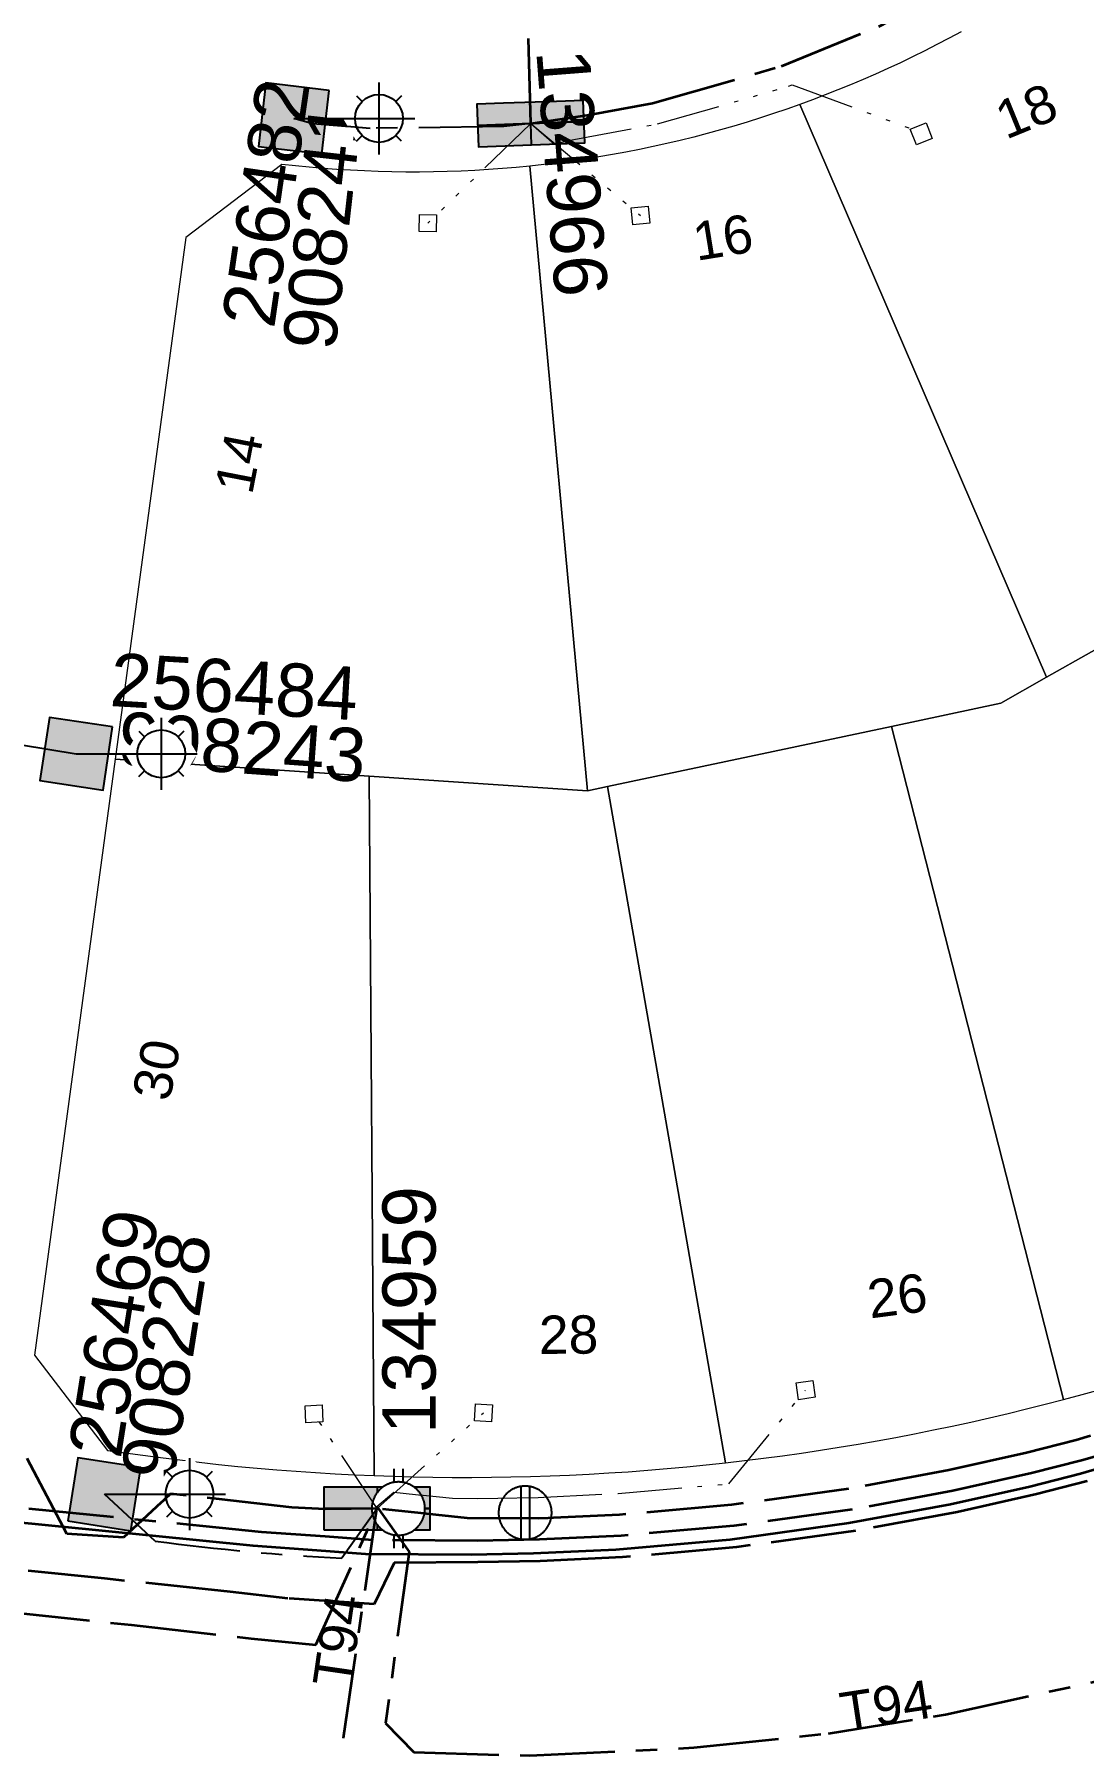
# Model space of a CAD drawing. Header units: metres. Extents: x 264899 to 270320, y 6185871 to 6191197.
# Drawn here: x 268396.5 to 268445.9, y 6186439 to 6186519.9 of the extents above; entities that cross this region are included whole.
import ezdxf
from ezdxf.enums import TextEntityAlignment as Align

# ---------------------------------------------------------------- set-up
doc = ezdxf.new("R2010")
doc.units = ezdxf.units.M
doc.linetypes.add('Cable Exist UG', pattern=[7, 4, -1, 1, -1])
doc.linetypes.add('PHANTOMX2', pattern=[6.6, 3, -0.75, 0.2, -0.75, 0.2, -0.75, 0.2, -0.75])
doc.layers.get('0').update_dxf_attribs({"color": 6})
for name, color, linetype, lineweight in [('_User_HV_Exist', 1, 'Continuous', 35), ('_User_LV_Exist', 5, 'Continuous', 35), ('Cadastre Land Parcels_SP_EXT', 118, 'Continuous', 15), ('Mains_HV_EXT', 13, 'Continuous', 25), ('Mains_LV_EXT', 163, 'Continuous', 25), ('Mains_LV_SL_EXT', 135, 'Continuous', 25), ('Services_SP_EXT', 42, 'PHANTOMX2', 20)]:
    doc.layers.add(name, color=color, linetype=linetype, lineweight=lineweight)
for name, color, linetype in [('Equip_LV_EXT', 7, 'Continuous'), ('Equip_SP_SL_EXT', 7, 'Continuous'), ('SupportsUG_SP_LV_EXT', 7, 'Continuous'), ('SupportsUG_SP_LV_SL_EXT', 7, 'Continuous')]:
    doc.layers.add(name, color=color, linetype=linetype)
doc.layers.get('0').freeze()
doc.styles.add('COLUMN_LABEL', font='arial.ttf', dxfattribs={"height": 2})
doc.styles.add('iecARIAL', font='arial.ttf', dxfattribs={"height": 2})
doc.styles.add('POLE_LABEL', font='arial.ttf', dxfattribs={"height": 2})
doc.styles.add('SL_LABEL', font='arial.ttf', dxfattribs={"height": 2})
doc.styles.get("Standard").update_dxf_attribs({"font": 'arial.ttf'})
doc.linetypes.add('Cable E UG', pattern='A,5,-0.1,["E",Standard,S=1.5,R=0,X=0,Y=-0.75],-1.45', length=6.55)

# ---------------------------------------------------------------- blocks, each defined once
blk = doc.blocks.new('COLUMN_EXT')
blk.add_hatch(color=256).paths.add_polyline_path([(1.5, -1.5), (1.5, 1.5), (-1.5, 1.5), (-1.5, -1.5)])
blk.add_lwpolyline([(1.5, 1.5), (-1.5, 1.5), (-1.5, -1.5), (1.5, -1.5)], close=True)
at = {"flags": 9}
for tag, p in [('STREETNAME', (-1.813, 1.6)), ('SUBURB', (-1.813, 1.8)), ('NOTES', (-1.813, 2)), ('LOCATION', (-1.813, 1.4)), ('LEGEND', (-1.813, 1.2)), ('USAGE', (-1.813, 1)), ('STATE', (-1.813, 0.8)), ('COLUMN_TYPE', (-1.813, 0.4)), ('OWNED_BY', (-1.813, 0.6))]:
    blk.add_attdef(tag, text='', height=0.2, rotation=180, dxfattribs=at).set_placement(p, align=Align.MIDDLE_LEFT)
at = {"flags": 1}
blk.add_attdef('Z', (-1.813, 2.351), '', height=0.2, rotation=180, dxfattribs=at)
at = {"flags": 9}
for tag, style, p in [('STRUCTURE_PLANT_NUMBER', 'POLE_LABEL', (-1.813, -0.031)), ('STREET_CODE', 'COLUMN_LABEL', (-1.813, 0.2))]:
    blk.add_attdef(tag, text='', height=0.2, rotation=180, dxfattribs=dict(at, style=style)).set_placement(p, align=Align.MIDDLE_LEFT)
at = {"style": 'COLUMN_LABEL', "width": 0.9, "flags": 8}
blk.add_attdef('ASSET_NUM', text='', height=2, rotation=270, dxfattribs=at).set_placement((2, -4), align=Align.MIDDLE_LEFT)
blk = doc.blocks.new('PILLAR_EXT')
blk.add_hatch(color=256).paths.add_polyline_path([(-2.5, 1), (-2.5, -1), (2.5, -1), (2.5, 1)])
for p, q in [((0, 1), (0, -1)), ((-2.5, 0), (2.5, 0))]:
    blk.add_line(p, q)
at = {"ltscale": 10}
blk.add_line((2.5, 0), (-2.5, 0), dxfattribs=at)
blk.add_lwpolyline([(-2.5, -1), (-1.25, -1), (1.25, -1), (2.5, -1), (2.5, 1), (-2.5, 1)], close=True)
at = {"width": 0.9, "flags": 8}
blk.add_attdef('ASSET_NUM', text='', height=2, rotation=90, dxfattribs=at).set_placement((-2, 4), align=Align.MIDDLE_LEFT)
for tag, p, flags in [('OWNED_BY', (0, -0.2), 9), ('STATE', (0, -0.4), 9), ('SUPPORT_TYPE', (0, -0.6), 9), ('USAGE', (0, -0.8), 9), ('LEGEND', (0, -1), 9), ('STREETNAME', (0, -1.8), 9), ('LOCATION', (0, -1.2), 9), ('NOTES', (0, -1.4), 9), ('PARENT', (0, -1.6), 9), ('SUBURB', (0, -2), 1)]:
    blk.add_attdef(tag, p, '', height=0.2, dxfattribs=dict(flags=flags))
blk = doc.blocks.new('SL_LANTERN_EXT')
at = {"flags": 9}
for tag, p in [('LRATECODE', (-7.4, 0)), ('LOUTREACHVOCAB', (-7.2, 0)), ('LOUTREACH', (-7, 0)), ('LANTNUMBER', (-6.6, 0)), ('LNEW', (-6.4, 0)), ('LMASTVOCAB', (-6.2, 0)), ('LMAST', (-6, 0)), ('LLAMPVOCAB', (-5.8, 0)), ('LLAMP', (-5.6, 0)), ('LEXIST', (-5.4, 0)), ('LCHARGE3PERCENT', (-5.2, 0)), ('LCHARGE3', (-5, 0)), ('LCHARGE2PERCENT', (-4.8, 0)), ('LCHARGE2', (-4.6, 0)), ('LCHARGE1PERCENT', (-4.4, 0)), ('LCHARGE1', (-4.2, 0)), ('LCATEGORY', (-4, 0)), ('LBRACKETVOCAB', (-3.8, 0)), ('LBRACKET', (-3.6, 0)), ('LKINGHEIGHT', (-3.4, 0)), ('CREPLACE', (-3.2, 0)), ('CREMOVE', (-3, 0)), ('CNUMBER', (-2.8, 0)), ('CNEW', (-2.6, 0)), ('CEXIST', (-2.4, 0)), ('USAGE', (-2.2, 0)), ('STATE', (-2, 0)), ('OWNED_BY', (-1.8, 0)), ('ORIENTATION', (-1.6, 0)), ('OPERATING_VOLTAGE', (-1.4, 0)), ('NO_PHASES', (-1.2, 0)), ('LANTERN_TYPE', (-1, 0)), ('LANTERN_PURPOSE', (-0.8, 0)), ('CONTROL_TYPE', (-0.6, 0)), ('CONSTRUCTED_VOLTAGE', (-0.4, 0))]:
    blk.add_attdef(tag, text='', height=0.001, rotation=270, dxfattribs=at).set_placement(p, align=Align.MIDDLE_LEFT)
at = {"style": 'SL_LABEL', "flags": 9}
blk.add_attdef('STREET_CODE', text='', height=0.001, rotation=270, dxfattribs=at).set_placement((0.001, 0), align=Align.MIDDLE_LEFT)
at = {"flags": 1}
blk.add_attdef('Z', (0, 0), '', height=0.001, rotation=270, dxfattribs=at)
at = {"width": 0.9}
blk.add_attdef('LNUMBER', text='', height=1, dxfattribs=at).set_placement((7, -1), align=Align.MIDDLE_LEFT)
at = {"flags": 9}
for tag, p in [('LREMOVE', (0, -7.6)), ('LREPLACE', (0, -7.8)), ('LTYPE', (0, -8)), ('LTYPEVOCAB', (0, -8.2)), ('LEGEND', (0, -8.4)), ('SUBURB', (0, -8.6)), ('STREETNAME', (0, -8.8)), ('LOCATION', (0, -9)), ('NOTES', (0, -9.2)), ('MAINTAINED_BY', (0, -9.863))]:
    blk.add_attdef(tag, text='', height=0.001, dxfattribs=at).set_placement(p, align=Align.MIDDLE_LEFT)
blk.add_attdef('OPERATED_BY', (0, -9.607), '', height=0.001, dxfattribs=at)
blk.add_wipeout([(5.688, 0), (5.061, -1.061), (4, -1.688), (2.939, -1.061), (2.313, 0), (2.939, 1.061), (4, 1.687), (5.061, 1.061)])
for p, q in [((4, 1.687), (4, 0)), ((2.939, 1.061), (3.205, 0.795)), ((5.061, 1.061), (4.795, 0.795)), ((0, 0), (4, 0)), ((2.939, -1.061), (3.205, -0.795)), ((4, 0), (5.688, 0)), ((4, 0), (4, -1.688)), ((5.061, -1.061), (4.795, -0.795))]:
    blk.add_line(p, q)
blk.add_circle((4, 0), 1.125)
blk = doc.blocks.new('CCP_EXT')
at = {"flags": 9}
for tag, p in [('USAGE', (0, -1.2)), ('LEGEND', (0, -1.4)), ('LIFE_SUPPORT', (0, -1.6)), ('STATE', (0, -1.8)), ('NOTES', (0, -2))]:
    blk.add_attdef(tag, text='', height=0.2, dxfattribs=at).set_placement(p, align=Align.MIDDLE_LEFT)
blk.add_wipeout([(0, 0.566), (0.566, 0), (0, -0.566), (-0.566, 0)])
blk.add_lwpolyline([(-0.566, 0), (0, 0.566), (0.566, 0), (0, -0.566), (-0.566, 0)])
at = {"flags": 1}
blk.add_attdef('Z', (0, 0), '', height=0.2, dxfattribs=at)
at = {"flags": 9}
for tag, p in [('CCP_TYPE', (0, 0)), ('OPERATING_VOLTAGE', (0, -0.6)), ('ORIENTATION', (0, -0.8)), ('CONSTRUCTED_VOLTAGE', (0, -0.2)), ('NO_PHASES', (0, -0.4)), ('OWNED_BY', (0, -1))]:
    blk.add_attdef(tag, text='', height=0.2, dxfattribs=at).set_placement(p, align=Align.MIDDLE_LEFT)
blk = doc.blocks.new('LV_UG_LINKS_OPEN_EXT')
at = {"layer": 'Equip_LV_EXT'}
for tag, height, flags, p in [('CONSTRUCTED_VOLTAGE', 0.167, 9, (3.167, -1.833)), ('NO_PHASES', 0.167, 9, (3.167, -2)), ('OPERATING_VOLTAGE', 0.2, 9, (3, -2.6)), ('ORIENTATION', 0.2, 9, (3, -2.8)), ('STATE', 0.2, 9, (3, -3)), ('SWITCH_TYPE', 0.2, 9, (3, -3.2)), ('OWNED_BY', 0.2, 9, (3, -3.8)), ('OPERATED_BY', 0.2, 9, (3, -4)), ('USAGE', 0.2, 9, (3, -3.4)), ('NOTES', 0.2, 9, (3, -3.6)), ('TYPE', 0.2, 9, (3, -4.6)), ('Z', 0.2, 1, (3, -4.8)), ('MAINTAINED_BY', 0.2, 9, (3, -4.2)), ('NUMBER_OF_PHASES', 0.2, 9, (3, -4.4))]:
    blk.add_attdef(tag, text='', height=height, dxfattribs=dict(at, flags=flags)).set_placement(p, align=Align.MIDDLE_LEFT)
blk.add_wipeout([(4, 1.25), (3.969, 1.25), (3.939, 1.248), (3.908, 1.247), (3.877, 1.244), (3.847, 1.241), (3.817, 1.236), (3.786, 1.232), (3.756, 1.226), (3.726, 1.22), (3.696, 1.213), (3.667, 1.205), (3.637, 1.196), (3.608, 1.187), (3.579, 1.177), (3.55, 1.166), (3.522, 1.155), (3.493, 1.143), (3.466, 1.13), (3.438, 1.117), (3.411, 1.102), (3.384, 1.088), (3.357, 1.072), (3.331, 1.056), (3.306, 1.039), (3.28, 1.022), (3.255, 1.004), (3.231, 0.985), (3.207, 0.966), (3.184, 0.947), (3.161, 0.926), (3.138, 0.905), (3.116, 0.884), (3.095, 0.862), (3.074, 0.839), (3.053, 0.816), (3.034, 0.793), (3.015, 0.769), (2.996, 0.745), (2.978, 0.72), (2.961, 0.694), (2.944, 0.669), (2.928, 0.643), (2.912, 0.616), (2.898, 0.589), (2.883, 0.562), (2.87, 0.534), (2.857, 0.507), (2.845, 0.478), (2.834, 0.45), (2.823, 0.421), (2.813, 0.392), (2.804, 0.363), (2.795, 0.333), (2.787, 0.304), (2.78, 0.274), (2.774, 0.244), (2.768, 0.214), (2.764, 0.183), (2.759, 0.153), (2.756, 0.123), (2.753, 0.092), (2.752, 0.061), (2.75, 0.031), (2.75, 0), (2.75, -0.031), (2.752, -0.061), (2.753, -0.092), (2.756, -0.123), (2.759, -0.153), (2.764, -0.183), (2.768, -0.214), (2.774, -0.244), (2.78, -0.274), (2.787, -0.304), (2.795, -0.333), (2.804, -0.363), (2.813, -0.392), (2.823, -0.421), (2.834, -0.45), (2.845, -0.478), (2.857, -0.507), (2.87, -0.534), (2.883, -0.562), (2.898, -0.589), (2.912, -0.616), (2.928, -0.643), (2.944, -0.669), (2.961, -0.694), (2.978, -0.72), (2.996, -0.745), (3.015, -0.769), (3.034, -0.793), (3.053, -0.816), (3.074, -0.839), (3.095, -0.862), (3.116, -0.884), (3.138, -0.905), (3.161, -0.926), (3.184, -0.947), (3.207, -0.966), (3.231, -0.985), (3.255, -1.004), (3.28, -1.022), (3.306, -1.039), (3.331, -1.056), (3.357, -1.072), (3.384, -1.088), (3.411, -1.102), (3.438, -1.117), (3.466, -1.13), (3.493, -1.143), (3.522, -1.155), (3.55, -1.166), (3.579, -1.177), (3.608, -1.187), (3.637, -1.196), (3.667, -1.205), (3.696, -1.213), (3.726, -1.22), (3.756, -1.226), (3.786, -1.232), (3.817, -1.236), (3.847, -1.241), (3.877, -1.244), (3.908, -1.247), (3.939, -1.248), (3.969, -1.25), (4, -1.25), (4.031, -1.25), (4.061, -1.248), (4.092, -1.247), (4.123, -1.244), (4.153, -1.241), (4.183, -1.236), (4.214, -1.232), (4.244, -1.226), (4.274, -1.22), (4.304, -1.213), (4.333, -1.205), (4.363, -1.196), (4.392, -1.187), (4.421, -1.177), (4.45, -1.166), (4.478, -1.155), (4.507, -1.143), (4.534, -1.13), (4.562, -1.117), (4.589, -1.102), (4.616, -1.088), (4.643, -1.072), (4.669, -1.056), (4.694, -1.039), (4.72, -1.022), (4.745, -1.004), (4.769, -0.985), (4.793, -0.966), (4.816, -0.947), (4.839, -0.926), (4.862, -0.905), (4.884, -0.884), (4.905, -0.862), (4.926, -0.839), (4.947, -0.816), (4.966, -0.793), (4.985, -0.769), (5.004, -0.745), (5.022, -0.72), (5.039, -0.694), (5.056, -0.669), (5.072, -0.643), (5.088, -0.616), (5.102, -0.589), (5.117, -0.562), (5.13, -0.534), (5.143, -0.507), (5.155, -0.478), (5.166, -0.45), (5.177, -0.421), (5.187, -0.392), (5.196, -0.363), (5.205, -0.333), (5.213, -0.304), (5.22, -0.274), (5.226, -0.244), (5.232, -0.214), (5.236, -0.183), (5.241, -0.153), (5.244, -0.123), (5.247, -0.092), (5.248, -0.061), (5.25, -0.031), (5.25, 0), (5.25, 0.031), (5.248, 0.061), (5.247, 0.092), (5.244, 0.123), (5.241, 0.153), (5.236, 0.183), (5.232, 0.214), (5.226, 0.244), (5.22, 0.274), (5.213, 0.304), (5.205, 0.333), (5.196, 0.363), (5.187, 0.392), (5.177, 0.421), (5.166, 0.45), (5.155, 0.478), (5.143, 0.507), (5.13, 0.534), (5.117, 0.562), (5.102, 0.589), (5.088, 0.616), (5.072, 0.643), (5.056, 0.669), (5.039, 0.694), (5.022, 0.72), (5.004, 0.745), (4.985, 0.769), (4.966, 0.793), (4.947, 0.816), (4.926, 0.839), (4.905, 0.862), (4.884, 0.884), (4.862, 0.905), (4.839, 0.926), (4.816, 0.947), (4.793, 0.966), (4.769, 0.985), (4.745, 1.004), (4.72, 1.022), (4.694, 1.039), (4.669, 1.056), (4.643, 1.072), (4.616, 1.088), (4.589, 1.102), (4.562, 1.117), (4.534, 1.13), (4.507, 1.143), (4.478, 1.155), (4.45, 1.166), (4.421, 1.177), (4.392, 1.187), (4.363, 1.196), (4.333, 1.205), (4.304, 1.213), (4.274, 1.22), (4.244, 1.226), (4.214, 1.232), (4.183, 1.236), (4.153, 1.241), (4.123, 1.244), (4.092, 1.247), (4.061, 1.248), (4.031, 1.25)]).dxf.layer = 'Equip_LV_EXT'
for p, q in [((3.792, 1.863), (3.792, 1.232)), ((4.208, 1.863), (4.208, 1.232)), ((3.792, -1.232), (3.792, -1.863)), ((4.208, -1.232), (4.208, -1.863))]:
    blk.add_line(p, q, dxfattribs=at)
at = {"layer": 'Equip_LV_EXT', "flags": 128}
blk.add_lwpolyline([(4, 1.25), (3.969, 1.25), (3.939, 1.248), (3.908, 1.247), (3.877, 1.244), (3.847, 1.241), (3.817, 1.236), (3.786, 1.232), (3.756, 1.226), (3.726, 1.22), (3.696, 1.213), (3.667, 1.205), (3.637, 1.196), (3.608, 1.187), (3.579, 1.177), (3.55, 1.166), (3.522, 1.155), (3.493, 1.143), (3.466, 1.13), (3.438, 1.117), (3.411, 1.102), (3.384, 1.088), (3.357, 1.072), (3.331, 1.056), (3.306, 1.039), (3.28, 1.022), (3.255, 1.004), (3.231, 0.985), (3.207, 0.966), (3.184, 0.947), (3.161, 0.926), (3.138, 0.905), (3.116, 0.884), (3.095, 0.862), (3.074, 0.839), (3.053, 0.816), (3.034, 0.793), (3.015, 0.769), (2.996, 0.745), (2.978, 0.72), (2.961, 0.694), (2.944, 0.669), (2.928, 0.643), (2.912, 0.616), (2.898, 0.589), (2.883, 0.562), (2.87, 0.534), (2.857, 0.507), (2.845, 0.478), (2.834, 0.45), (2.823, 0.421), (2.813, 0.392), (2.804, 0.363), (2.795, 0.333), (2.787, 0.304), (2.78, 0.274), (2.774, 0.244), (2.768, 0.214), (2.764, 0.183), (2.759, 0.153), (2.756, 0.123), (2.753, 0.092), (2.752, 0.061), (2.75, 0.031), (2.75, 0), (2.75, -0.031), (2.752, -0.061), (2.753, -0.092), (2.756, -0.123), (2.759, -0.153), (2.764, -0.183), (2.768, -0.214), (2.774, -0.244), (2.78, -0.274), (2.787, -0.304), (2.795, -0.333), (2.804, -0.363), (2.813, -0.392), (2.823, -0.421), (2.834, -0.45), (2.845, -0.478), (2.857, -0.507), (2.87, -0.534), (2.883, -0.562), (2.898, -0.589), (2.912, -0.616), (2.928, -0.643), (2.944, -0.669), (2.961, -0.694), (2.978, -0.72), (2.996, -0.745), (3.015, -0.769), (3.034, -0.793), (3.053, -0.816), (3.074, -0.839), (3.095, -0.862), (3.116, -0.884), (3.138, -0.905), (3.161, -0.926), (3.184, -0.947), (3.207, -0.966), (3.231, -0.985), (3.255, -1.004), (3.28, -1.022), (3.306, -1.039), (3.331, -1.056), (3.357, -1.072), (3.384, -1.088), (3.411, -1.102), (3.438, -1.117), (3.466, -1.13), (3.493, -1.143), (3.522, -1.155), (3.55, -1.166), (3.579, -1.177), (3.608, -1.187), (3.637, -1.196), (3.667, -1.205), (3.696, -1.213), (3.726, -1.22), (3.756, -1.226), (3.786, -1.232), (3.817, -1.236), (3.847, -1.241), (3.877, -1.244), (3.908, -1.247), (3.939, -1.248), (3.969, -1.25), (4, -1.25), (4.031, -1.25), (4.061, -1.248), (4.092, -1.247), (4.123, -1.244), (4.153, -1.241), (4.183, -1.236), (4.214, -1.232), (4.244, -1.226), (4.274, -1.22), (4.304, -1.213), (4.333, -1.205), (4.363, -1.196), (4.392, -1.187), (4.421, -1.177), (4.45, -1.166), (4.478, -1.155), (4.507, -1.143), (4.534, -1.13), (4.562, -1.117), (4.589, -1.102), (4.616, -1.088), (4.643, -1.072), (4.669, -1.056), (4.694, -1.039), (4.72, -1.022), (4.745, -1.004), (4.769, -0.985), (4.793, -0.966), (4.816, -0.947), (4.839, -0.926), (4.862, -0.905), (4.884, -0.884), (4.905, -0.862), (4.926, -0.839), (4.947, -0.816), (4.966, -0.793), (4.985, -0.769), (5.004, -0.745), (5.022, -0.72), (5.039, -0.694), (5.056, -0.669), (5.072, -0.643), (5.088, -0.616), (5.102, -0.589), (5.117, -0.562), (5.13, -0.534), (5.143, -0.507), (5.155, -0.478), (5.166, -0.45), (5.177, -0.421), (5.187, -0.392), (5.196, -0.363), (5.205, -0.333), (5.213, -0.304), (5.22, -0.274), (5.226, -0.244), (5.232, -0.214), (5.236, -0.183), (5.241, -0.153), (5.244, -0.123), (5.247, -0.092), (5.248, -0.061), (5.25, -0.031), (5.25, 0), (5.25, 0.031), (5.248, 0.061), (5.247, 0.092), (5.244, 0.123), (5.241, 0.153), (5.236, 0.183), (5.232, 0.214), (5.226, 0.244), (5.22, 0.274), (5.213, 0.304), (5.205, 0.333), (5.196, 0.363), (5.187, 0.392), (5.177, 0.421), (5.166, 0.45), (5.155, 0.478), (5.143, 0.507), (5.13, 0.534), (5.117, 0.562), (5.102, 0.589), (5.088, 0.616), (5.072, 0.643), (5.056, 0.669), (5.039, 0.694), (5.022, 0.72), (5.004, 0.745), (4.985, 0.769), (4.966, 0.793), (4.947, 0.816), (4.926, 0.839), (4.905, 0.862), (4.884, 0.884), (4.862, 0.905), (4.839, 0.926), (4.816, 0.947), (4.793, 0.966), (4.769, 0.985), (4.745, 1.004), (4.72, 1.022), (4.694, 1.039), (4.669, 1.056), (4.643, 1.072), (4.616, 1.088), (4.589, 1.102), (4.562, 1.117), (4.534, 1.13), (4.507, 1.143), (4.478, 1.155), (4.45, 1.166), (4.421, 1.177), (4.392, 1.187), (4.363, 1.196), (4.333, 1.205), (4.304, 1.213), (4.274, 1.22), (4.244, 1.226), (4.214, 1.232), (4.183, 1.236), (4.153, 1.241), (4.123, 1.244), (4.092, 1.247), (4.061, 1.248), (4.031, 1.25)], close=True, dxfattribs=at)
at = {"layer": 'Equip_LV_EXT', "flags": 9}
blk.add_attdef('ACTUAL_STATUS', text='', height=0.167, dxfattribs=at).set_placement((3.167, -1.667), align=Align.MIDDLE_LEFT)
blk = doc.blocks.new('LV_UG_LINKS_CLOSED_EXT')
at = {"layer": 'Equip_LV_EXT'}
for tag, flags, p in [('ACTUAL_STATUS', 9, (3, -2)), ('CONSTRUCTED_VOLTAGE', 9, (3, -2.2)), ('NO_PHASES', 9, (3, -2.4)), ('OPERATING_VOLTAGE', 9, (3, -2.6)), ('ORIENTATION', 9, (3, -2.8)), ('STATE', 9, (3, -3)), ('SWITCH_TYPE', 9, (3, -3.2)), ('OWNED_BY', 9, (3, -3.8)), ('OPERATED_BY', 9, (3, -4)), ('USAGE', 9, (3, -3.4)), ('NOTES', 9, (3, -3.6)), ('TYPE', 9, (3, -4.6)), ('Z', 1, (3, -4.8)), ('MAINTAINED_BY', 9, (3, -4.2)), ('NUMBER_OF_PHASES', 9, (3, -4.4))]:
    blk.add_attdef(tag, text='', height=0.2, dxfattribs=dict(at, flags=flags)).set_placement(p, align=Align.MIDDLE_LEFT)
blk.add_wipeout([(4, 1.25), (3.969, 1.25), (3.939, 1.248), (3.908, 1.247), (3.877, 1.244), (3.847, 1.241), (3.817, 1.236), (3.786, 1.232), (3.756, 1.226), (3.726, 1.22), (3.696, 1.213), (3.667, 1.205), (3.637, 1.196), (3.608, 1.187), (3.579, 1.177), (3.55, 1.166), (3.522, 1.155), (3.493, 1.143), (3.466, 1.13), (3.438, 1.117), (3.411, 1.102), (3.384, 1.088), (3.357, 1.072), (3.331, 1.056), (3.306, 1.039), (3.28, 1.022), (3.255, 1.004), (3.231, 0.985), (3.207, 0.966), (3.184, 0.947), (3.161, 0.926), (3.138, 0.905), (3.116, 0.884), (3.095, 0.862), (3.074, 0.839), (3.053, 0.816), (3.034, 0.793), (3.015, 0.769), (2.996, 0.745), (2.978, 0.72), (2.961, 0.694), (2.944, 0.669), (2.928, 0.643), (2.912, 0.616), (2.898, 0.589), (2.883, 0.562), (2.87, 0.534), (2.857, 0.507), (2.845, 0.478), (2.834, 0.45), (2.823, 0.421), (2.813, 0.392), (2.804, 0.363), (2.795, 0.333), (2.787, 0.304), (2.78, 0.274), (2.774, 0.244), (2.768, 0.214), (2.764, 0.183), (2.759, 0.153), (2.756, 0.123), (2.753, 0.092), (2.752, 0.061), (2.75, 0.031), (2.75, 0), (2.75, -0.031), (2.752, -0.061), (2.753, -0.092), (2.756, -0.123), (2.759, -0.153), (2.764, -0.183), (2.768, -0.214), (2.774, -0.244), (2.78, -0.274), (2.787, -0.304), (2.795, -0.333), (2.804, -0.363), (2.813, -0.392), (2.823, -0.421), (2.834, -0.45), (2.845, -0.478), (2.857, -0.507), (2.87, -0.534), (2.883, -0.562), (2.898, -0.589), (2.912, -0.616), (2.928, -0.643), (2.944, -0.669), (2.961, -0.694), (2.978, -0.72), (2.996, -0.745), (3.015, -0.769), (3.034, -0.793), (3.053, -0.816), (3.074, -0.839), (3.095, -0.862), (3.116, -0.884), (3.138, -0.905), (3.161, -0.926), (3.184, -0.947), (3.207, -0.966), (3.231, -0.985), (3.255, -1.004), (3.28, -1.022), (3.306, -1.039), (3.331, -1.056), (3.357, -1.072), (3.384, -1.088), (3.411, -1.102), (3.438, -1.117), (3.466, -1.13), (3.493, -1.143), (3.522, -1.155), (3.55, -1.166), (3.579, -1.177), (3.608, -1.187), (3.637, -1.196), (3.667, -1.205), (3.696, -1.213), (3.726, -1.22), (3.756, -1.226), (3.786, -1.232), (3.817, -1.236), (3.847, -1.241), (3.877, -1.244), (3.908, -1.247), (3.939, -1.248), (3.969, -1.25), (4, -1.25), (4.031, -1.25), (4.061, -1.248), (4.092, -1.247), (4.123, -1.244), (4.153, -1.241), (4.183, -1.236), (4.214, -1.232), (4.244, -1.226), (4.274, -1.22), (4.304, -1.213), (4.333, -1.205), (4.363, -1.196), (4.392, -1.187), (4.421, -1.177), (4.45, -1.166), (4.478, -1.155), (4.507, -1.143), (4.534, -1.13), (4.562, -1.117), (4.589, -1.102), (4.616, -1.088), (4.643, -1.072), (4.669, -1.056), (4.694, -1.039), (4.72, -1.022), (4.745, -1.004), (4.769, -0.985), (4.793, -0.966), (4.816, -0.947), (4.839, -0.926), (4.862, -0.905), (4.884, -0.884), (4.905, -0.862), (4.926, -0.839), (4.947, -0.816), (4.966, -0.793), (4.985, -0.769), (5.004, -0.745), (5.022, -0.72), (5.039, -0.694), (5.056, -0.669), (5.072, -0.643), (5.088, -0.616), (5.102, -0.589), (5.117, -0.562), (5.13, -0.534), (5.143, -0.507), (5.155, -0.478), (5.166, -0.45), (5.177, -0.421), (5.187, -0.392), (5.196, -0.363), (5.205, -0.333), (5.213, -0.304), (5.22, -0.274), (5.226, -0.244), (5.232, -0.214), (5.236, -0.183), (5.241, -0.153), (5.244, -0.123), (5.247, -0.092), (5.248, -0.061), (5.25, -0.031), (5.25, 0), (5.25, 0.031), (5.248, 0.061), (5.247, 0.092), (5.244, 0.123), (5.241, 0.153), (5.236, 0.183), (5.232, 0.214), (5.226, 0.244), (5.22, 0.274), (5.213, 0.304), (5.205, 0.333), (5.196, 0.363), (5.187, 0.392), (5.177, 0.421), (5.166, 0.45), (5.155, 0.478), (5.143, 0.507), (5.13, 0.534), (5.117, 0.562), (5.102, 0.589), (5.088, 0.616), (5.072, 0.643), (5.056, 0.669), (5.039, 0.694), (5.022, 0.72), (5.004, 0.745), (4.985, 0.769), (4.966, 0.793), (4.947, 0.816), (4.926, 0.839), (4.905, 0.862), (4.884, 0.884), (4.862, 0.905), (4.839, 0.926), (4.816, 0.947), (4.793, 0.966), (4.769, 0.985), (4.745, 1.004), (4.72, 1.022), (4.694, 1.039), (4.669, 1.056), (4.643, 1.072), (4.616, 1.088), (4.589, 1.102), (4.562, 1.117), (4.534, 1.13), (4.507, 1.143), (4.478, 1.155), (4.45, 1.166), (4.421, 1.177), (4.392, 1.187), (4.363, 1.196), (4.333, 1.205), (4.304, 1.213), (4.274, 1.22), (4.244, 1.226), (4.214, 1.232), (4.183, 1.236), (4.153, 1.241), (4.123, 1.244), (4.092, 1.247), (4.061, 1.248), (4.031, 1.25)]).dxf.layer = 'Equip_LV_EXT'
for p, q in [((3.792, 1.232), (3.792, -1.232)), ((4.208, 1.232), (4.208, -1.232))]:
    blk.add_line(p, q, dxfattribs=at)
at = {"layer": 'Equip_LV_EXT', "flags": 128}
blk.add_lwpolyline([(4, 1.25), (3.969, 1.25), (3.939, 1.248), (3.908, 1.247), (3.877, 1.244), (3.847, 1.241), (3.817, 1.236), (3.786, 1.232), (3.756, 1.226), (3.726, 1.22), (3.696, 1.213), (3.667, 1.205), (3.637, 1.196), (3.608, 1.187), (3.579, 1.177), (3.55, 1.166), (3.522, 1.155), (3.493, 1.143), (3.466, 1.13), (3.438, 1.117), (3.411, 1.102), (3.384, 1.088), (3.357, 1.072), (3.331, 1.056), (3.306, 1.039), (3.28, 1.022), (3.255, 1.004), (3.231, 0.985), (3.207, 0.966), (3.184, 0.947), (3.161, 0.926), (3.138, 0.905), (3.116, 0.884), (3.095, 0.862), (3.074, 0.839), (3.053, 0.816), (3.034, 0.793), (3.015, 0.769), (2.996, 0.745), (2.978, 0.72), (2.961, 0.694), (2.944, 0.669), (2.928, 0.643), (2.912, 0.616), (2.898, 0.589), (2.883, 0.562), (2.87, 0.534), (2.857, 0.507), (2.845, 0.478), (2.834, 0.45), (2.823, 0.421), (2.813, 0.392), (2.804, 0.363), (2.795, 0.333), (2.787, 0.304), (2.78, 0.274), (2.774, 0.244), (2.768, 0.214), (2.764, 0.183), (2.759, 0.153), (2.756, 0.123), (2.753, 0.092), (2.752, 0.061), (2.75, 0.031), (2.75, 0), (2.75, -0.031), (2.752, -0.061), (2.753, -0.092), (2.756, -0.123), (2.759, -0.153), (2.764, -0.183), (2.768, -0.214), (2.774, -0.244), (2.78, -0.274), (2.787, -0.304), (2.795, -0.333), (2.804, -0.363), (2.813, -0.392), (2.823, -0.421), (2.834, -0.45), (2.845, -0.478), (2.857, -0.507), (2.87, -0.534), (2.883, -0.562), (2.898, -0.589), (2.912, -0.616), (2.928, -0.643), (2.944, -0.669), (2.961, -0.694), (2.978, -0.72), (2.996, -0.745), (3.015, -0.769), (3.034, -0.793), (3.053, -0.816), (3.074, -0.839), (3.095, -0.862), (3.116, -0.884), (3.138, -0.905), (3.161, -0.926), (3.184, -0.947), (3.207, -0.966), (3.231, -0.985), (3.255, -1.004), (3.28, -1.022), (3.306, -1.039), (3.331, -1.056), (3.357, -1.072), (3.384, -1.088), (3.411, -1.102), (3.438, -1.117), (3.466, -1.13), (3.493, -1.143), (3.522, -1.155), (3.55, -1.166), (3.579, -1.177), (3.608, -1.187), (3.637, -1.196), (3.667, -1.205), (3.696, -1.213), (3.726, -1.22), (3.756, -1.226), (3.786, -1.232), (3.817, -1.236), (3.847, -1.241), (3.877, -1.244), (3.908, -1.247), (3.939, -1.248), (3.969, -1.25), (4, -1.25), (4.031, -1.25), (4.061, -1.248), (4.092, -1.247), (4.123, -1.244), (4.153, -1.241), (4.183, -1.236), (4.214, -1.232), (4.244, -1.226), (4.274, -1.22), (4.304, -1.213), (4.333, -1.205), (4.363, -1.196), (4.392, -1.187), (4.421, -1.177), (4.45, -1.166), (4.478, -1.155), (4.507, -1.143), (4.534, -1.13), (4.562, -1.117), (4.589, -1.102), (4.616, -1.088), (4.643, -1.072), (4.669, -1.056), (4.694, -1.039), (4.72, -1.022), (4.745, -1.004), (4.769, -0.985), (4.793, -0.966), (4.816, -0.947), (4.839, -0.926), (4.862, -0.905), (4.884, -0.884), (4.905, -0.862), (4.926, -0.839), (4.947, -0.816), (4.966, -0.793), (4.985, -0.769), (5.004, -0.745), (5.022, -0.72), (5.039, -0.694), (5.056, -0.669), (5.072, -0.643), (5.088, -0.616), (5.102, -0.589), (5.117, -0.562), (5.13, -0.534), (5.143, -0.507), (5.155, -0.478), (5.166, -0.45), (5.177, -0.421), (5.187, -0.392), (5.196, -0.363), (5.205, -0.333), (5.213, -0.304), (5.22, -0.274), (5.226, -0.244), (5.232, -0.214), (5.236, -0.183), (5.241, -0.153), (5.244, -0.123), (5.247, -0.092), (5.248, -0.061), (5.25, -0.031), (5.25, 0), (5.25, 0.031), (5.248, 0.061), (5.247, 0.092), (5.244, 0.123), (5.241, 0.153), (5.236, 0.183), (5.232, 0.214), (5.226, 0.244), (5.22, 0.274), (5.213, 0.304), (5.205, 0.333), (5.196, 0.363), (5.187, 0.392), (5.177, 0.421), (5.166, 0.45), (5.155, 0.478), (5.143, 0.507), (5.13, 0.534), (5.117, 0.562), (5.102, 0.589), (5.088, 0.616), (5.072, 0.643), (5.056, 0.669), (5.039, 0.694), (5.022, 0.72), (5.004, 0.745), (4.985, 0.769), (4.966, 0.793), (4.947, 0.816), (4.926, 0.839), (4.905, 0.862), (4.884, 0.884), (4.862, 0.905), (4.839, 0.926), (4.816, 0.947), (4.793, 0.966), (4.769, 0.985), (4.745, 1.004), (4.72, 1.022), (4.694, 1.039), (4.669, 1.056), (4.643, 1.072), (4.616, 1.088), (4.589, 1.102), (4.562, 1.117), (4.534, 1.13), (4.507, 1.143), (4.478, 1.155), (4.45, 1.166), (4.421, 1.177), (4.392, 1.187), (4.363, 1.196), (4.333, 1.205), (4.304, 1.213), (4.274, 1.22), (4.244, 1.226), (4.214, 1.232), (4.183, 1.236), (4.153, 1.241), (4.123, 1.244), (4.092, 1.247), (4.061, 1.248), (4.031, 1.25)], close=True, dxfattribs=at)

msp = doc.modelspace()

# ---------------------------------------------------------------- linework, layer by layer
at = {"layer": 'Cadastre Land Parcels_SP_EXT', "linetype": 'Continuous'}
for points in [[(268440.101, 6186519.996), (268439.538, 6186519.691), (268438.971, 6186519.393), (268438.4, 6186519.103), (268437.826, 6186518.819), (268437.249, 6186518.541), (268436.668, 6186518.271), (268436.085, 6186518.007), (268435.498, 6186517.751), (268434.908, 6186517.501), (268434.315, 6186517.26), (268433.719, 6186517.024), (268433.121, 6186516.796), (268432.52, 6186516.575), (268444.121, 6186489.657), (268448.348, 6186492.047), (268448.348, 6186492.047), (268459.501, 6186498.353), (268463.185, 6186500.434), (268446.038, 6186523.78)], [(268448.348, 6186492.047), (268444.121, 6186489.657), (268441.979, 6186488.447), (268436.828, 6186487.353), (268444.927, 6186455.719), (268445.797, 6186455.953), (268445.797, 6186455.953), (268446.664, 6186456.194)]]:
    msp.add_lwpolyline(points, dxfattribs=at)
for points in [[(268423.477, 6186484.52), (268436.828, 6186487.353), (268441.979, 6186488.447), (268444.121, 6186489.657), (268432.52, 6186516.575), (268431.905, 6186516.358), (268431.287, 6186516.148), (268430.667, 6186515.945), (268430.045, 6186515.751), (268429.42, 6186515.563), (268428.793, 6186515.384), (268428.164, 6186515.211), (268427.532, 6186515.047), (268426.9, 6186514.89), (268426.265, 6186514.742), (268425.628, 6186514.601), (268424.99, 6186514.467), (268424.349, 6186514.341), (268423.708, 6186514.223), (268423.066, 6186514.113), (268422.421, 6186514.011), (268421.775, 6186513.917), (268421.129, 6186513.83), (268420.482, 6186513.753), (268419.833, 6186513.682), (268422.539, 6186484.321), (268423.477, 6186484.52)], [(268415.296, 6186513.411), (268414.646, 6186513.403), (268413.997, 6186513.404), (268413.348, 6186513.413), (268412.698, 6186513.429), (268412.049, 6186513.453), (268411.401, 6186513.486), (268410.752, 6186513.525), (268410.105, 6186513.574), (268409.458, 6186513.629), (268408.812, 6186513.693), (268408.166, 6186513.764), (268403.661, 6186510.32), (268400.339, 6186485.809), (268412.279, 6186485.008), (268422.539, 6186484.321), (268419.833, 6186513.682), (268419.186, 6186513.62), (268418.539, 6186513.565), (268417.891, 6186513.518), (268417.243, 6186513.48), (268416.595, 6186513.449), (268415.946, 6186513.426), (268415.296, 6186513.411)], [(268429.929, 6186452.845), (268430.821, 6186452.956), (268431.713, 6186453.075), (268432.603, 6186453.2), (268433.492, 6186453.334), (268434.38, 6186453.474), (268435.267, 6186453.621), (268436.152, 6186453.776), (268437.036, 6186453.938), (268437.919, 6186454.107), (268438.801, 6186454.284), (268439.681, 6186454.467), (268440.56, 6186454.658), (268441.436, 6186454.856), (268442.311, 6186455.061), (268443.186, 6186455.273), (268444.057, 6186455.492), (268444.927, 6186455.719), (268436.828, 6186487.353), (268423.477, 6186484.52), (268429.036, 6186452.742), (268429.929, 6186452.845)], [(268412.279, 6186485.008), (268400.339, 6186485.809), (268396.544, 6186457.803), (268399.974, 6186453.318), (268402.463, 6186452.991), (268403.371, 6186452.876), (268404.282, 6186452.768), (268405.193, 6186452.667), (268406.104, 6186452.575), (268407.017, 6186452.49), (268407.93, 6186452.412), (268408.844, 6186452.342), (268409.759, 6186452.281), (268410.674, 6186452.226), (268411.589, 6186452.179), (268412.504, 6186452.139), (268412.279, 6186485.008)], [(268412.279, 6186485.008), (268412.504, 6186452.139), (268413.424, 6186452.107), (268414.343, 6186452.083), (268415.263, 6186452.066), (268416.183, 6186452.058), (268417.103, 6186452.057), (268418.023, 6186452.063), (268418.942, 6186452.077), (268419.862, 6186452.099), (268420.781, 6186452.129), (268421.7, 6186452.167), (268422.619, 6186452.212), (268423.538, 6186452.264), (268424.455, 6186452.325), (268425.373, 6186452.393), (268426.29, 6186452.468), (268427.205, 6186452.552), (268428.121, 6186452.643), (268429.036, 6186452.742), (268423.477, 6186484.52), (268422.539, 6186484.321), (268412.279, 6186485.008)]]:
    msp.add_lwpolyline(points, close=True, dxfattribs=at)

# ---------------------------------------------------------------- block references
at = {"layer": 'Equip_LV_EXT'}
msp.add_blockref('LV_UG_LINKS_CLOSED_EXT', (268415.608, 6186450.395), dxfattribs=at)
at = {"layer": 'SupportsUG_SP_LV_EXT'}
ref = msp.add_blockref('PILLAR_EXT', (268419.875, 6186515.681), dxfattribs=dict(at, rotation=182.0454085376906))
ref.add_attrib('ASSET_NUM', '134966', dxfattribs={"layer": '0', "height": 2.5, "rotation": 274.41232, "style": 'iecARIAL'}).set_placement((268421.375, 6186519.181), align=Align.MIDDLE_LEFT)
ref = msp.add_blockref('PILLAR_EXT', (268412.649, 6186450.591), dxfattribs=at)
ref.add_attrib('ASSET_NUM', '134959', dxfattribs={"layer": '0', "height": 2.5, "rotation": 90, "style": 'iecARIAL'}).set_placement((268414.149, 6186454.091), align=Align.MIDDLE_LEFT)
at = {"layer": 'SupportsUG_SP_LV_SL_EXT'}
ref = msp.add_blockref('COLUMN_EXT', (268408.734, 6186515.922), dxfattribs=dict(at, rotation=353.2635099526578))
ref.add_attrib('ASSET_NUM', '908241', dxfattribs={"layer": '0', "height": 2.5, "rotation": 83.57125, "style": 'COLUMN_LABEL'}).set_placement((268410.734, 6186516.672), align=Align.MIDDLE_RIGHT)
ref = msp.add_blockref('COLUMN_EXT', (268398.5, 6186486.063), dxfattribs=dict(at, rotation=351.5014409176716))
ref.add_attrib('ASSET_NUM', '908243', dxfattribs={"layer": '0', "height": 2.5, "rotation": 355.83883, "style": 'COLUMN_LABEL'}).set_placement((268400.5, 6186486.813), align=Align.MIDDLE_LEFT)
ref = msp.add_blockref('COLUMN_EXT', (268399.828, 6186451.268), dxfattribs=dict(at, rotation=171.0273732862764))
ref.add_attrib('ASSET_NUM', '908228', dxfattribs={"layer": '0', "height": 2.5, "rotation": 81.02737, "style": 'COLUMN_LABEL'}).set_placement((268401.828, 6186452.018), align=Align.MIDDLE_LEFT)

# ---------------------------------------------------------------- texts
at = {"layer": 'Cadastre Land Parcels_SP_EXT'}
for s, rotation, p in [('18', 22.23942, (268442.214, 6186514.913)), ('16', 9.21103, (268427.665, 6186509.226)), ('14', 79.00589, (268406.769, 6186498.19)), ('30', 79.00778, (268402.89, 6186469.674)), ('26', 7.39959, (268435.831, 6186459.524)), ('28', 0.35938, (268420.258, 6186457.858))]:
    msp.add_text(s, height=1.8, rotation=rotation, dxfattribs=at).set_placement(p)
at = {"layer": 'Mains_LV_EXT'}
for rotation, p in [(81.72026, (268411.395, 6186442.124)), (8.71274, (268434.571, 6186440.13))]:
    msp.add_text('T94', height=1.8, rotation=rotation, dxfattribs=at).set_placement(p)

# ---------------------------------------------------------------- next in the draw order: block references
at = {"layer": 'Equip_LV_EXT'}
msp.add_blockref('LV_UG_LINKS_OPEN_EXT', (268409.649, 6186450.591), dxfattribs=at)
at = {"layer": 'Equip_SP_SL_EXT'}
ref = msp.add_blockref('SL_LANTERN_EXT', (268408.735, 6186515.922), dxfattribs=at)
ref.add_attrib('ASSET_NUM', '256482', dxfattribs={"layer": '0', "height": 2.5, "rotation": 81.65825, "style": 'iecARIAL'}).set_placement((268410.235, 6186517.422), align=Align.BOTTOM_RIGHT)
ref = msp.add_blockref('SL_LANTERN_EXT', (268398.5, 6186486.063), dxfattribs=at)
ref.add_attrib('ASSET_NUM', '256484', dxfattribs={"layer": '0', "height": 2.5, "rotation": 356.68222, "style": 'iecARIAL'}).set_placement((268400, 6186487.563), align=Align.BOTTOM_LEFT)
ref = msp.add_blockref('SL_LANTERN_EXT', (268399.828, 6186451.268), dxfattribs=at)
ref.add_attrib('ASSET_NUM', '256469', dxfattribs={"layer": '0', "height": 2.5, "rotation": 81.02737, "style": 'iecARIAL'}).set_placement((268401.328, 6186452.768), align=Align.BOTTOM_LEFT)
at = {"layer": 'Services_SP_EXT'}
for p, rotation in [((268438.231, 6186515.198), 156.540975954905), ((268425.032, 6186511.362), 140.0454085936742), ((268432.797, 6186456.159), 233.1301024075167), ((268409.682, 6186455.044), 317.9999998523446), ((268417.649, 6186455.091), 222.0000001476555)]:
    msp.add_blockref('CCP_EXT', p, dxfattribs=dict(at, rotation=rotation))

# ---------------------------------------------------------------- next in the draw order: linework, layer by layer
at = {"layer": '_User_HV_Exist', "linetype": 'Cable Exist UG'}
msp.add_lwpolyline([(268451.288, 6186454.46), (268445.769, 6186452.852), (268443.41, 6186452.249), (268439.719, 6186451.42), (268434.977, 6186450.543), (268429.427, 6186449.781), (268424.118, 6186449.312), (268420.285, 6186449.131), (268417.372, 6186449.08), (268412.445, 6186449.111), (268410.2, 6186449.272), (268407.219, 6186449.487), (268396.102, 6186450.596)], dxfattribs=at)
at = {"layer": '_User_HV_Exist', "linetype": 'Cable E UG'}
msp.add_lwpolyline([(268451.281, 6186453.847), (268445.725, 6186452.229), (268443.335, 6186451.618), (268439.612, 6186450.782), (268434.828, 6186449.898), (268429.232, 6186449.129), (268423.878, 6186448.656), (268420.009, 6186448.473), (268417.07, 6186448.421), (268412.098, 6186448.453), (268409.821, 6186448.617), (268406.826, 6186448.833), (268395.147, 6186449.998)], dxfattribs=at)
at = {"layer": '_User_LV_Exist', "linetype": 'Cable Exist UG'}
for points in [[(268419.875, 6186515.681), (268422.53, 6186516.07), (268422.53, 6186516.07), (268425.6, 6186516.635), (268431.667, 6186518.379), (268436.23, 6186520.248), (268439.828, 6186522.102), (268444.968, 6186525.325), (268449.7, 6186529.372), (268452.183, 6186531.843), (268454.669, 6186534.727), (268455.644, 6186535.97)], [(268419.875, 6186515.681), (268419.603, 6186525.161), (268419.203, 6186525.183), (268419.203, 6186525.183), (268417.887, 6186525.046), (268416.089, 6186524.937), (268413.836, 6186524.916), (268412.451, 6186524.954), (268410.025, 6186525.142), (268403.958, 6186525.939), (268402.576, 6186526.097)], [(268389.02, 6186487.633), (268388.537, 6186483.879), (268388.537, 6186483.879), (268386.834, 6186471.315), (268385.206, 6186459.31), (268384.763, 6186454.514), (268391.103, 6186453.729), (268395.149, 6186445.758), (268401.095, 6186445.12), (268406.721, 6186444.483), (268409.769, 6186444.181), (268412.649, 6186450.591)], [(268412.649, 6186450.591), (268410.206, 6186450.559), (268408.636, 6186450.649), (268402.929, 6186451.284), (268400.73, 6186449.234), (268398.055, 6186449.399), (268393.765, 6186457.577), (268385.065, 6186458.378), (268379.087, 6186453.729), (268351.07, 6186457.593), (268348.586, 6186456.255), (268346.622, 6186456.535), (268343.366, 6186456.962), (268343.366, 6186456.962), (268331.731, 6186458.414), (268329.845, 6186460.446)], [(268450.992, 6186455.403), (268445.508, 6186453.806), (268443.179, 6186453.21), (268439.521, 6186452.389), (268434.819, 6186451.52), (268429.317, 6186450.764), (268424.051, 6186450.299), (268420.253, 6186450.119), (268416.881, 6186450.143), (268412.649, 6186450.591)], [(268446.036, 6186451.876), (268443.646, 6186451.265), (268439.922, 6186450.429), (268435.137, 6186449.545), (268429.541, 6186448.776), (268424.186, 6186448.303), (268420.318, 6186448.12), (268417.378, 6186448.068), (268413.453, 6186448.046), (268412.505, 6186446.1), (268408.454, 6186446.37), (268405.746, 6186446.684), (268399.834, 6186447.299), (268396.246, 6186447.67)], [(268412.642, 6186450.694), (268410.965, 6186439.173)], [(268412.642, 6186450.694), (268414.16, 6186448.559), (268414.16, 6186448.559), (268413.041, 6186440.505), (268414.378, 6186439.137), (268414.378, 6186439.137), (268419.826, 6186438.983), (268427.541, 6186439.355), (268433.877, 6186440.023), (268439.37, 6186440.907), (268446.636, 6186442.517), (268454.883, 6186444.867)]]:
    msp.add_lwpolyline(points, dxfattribs=at)
at = {"layer": 'Mains_HV_EXT', "linetype": 'Cable Exist UG'}
msp.add_lwpolyline([(268451.288, 6186454.46), (268445.769, 6186452.852), (268443.41, 6186452.249), (268439.719, 6186451.42), (268434.977, 6186450.543), (268429.427, 6186449.781), (268424.118, 6186449.312), (268420.285, 6186449.131), (268417.372, 6186449.08), (268412.445, 6186449.111), (268410.2, 6186449.272), (268407.219, 6186449.487), (268396.102, 6186450.596)], dxfattribs=at)
at = {"layer": 'Mains_HV_EXT', "linetype": 'Cable E UG'}
msp.add_lwpolyline([(268451.281, 6186453.847), (268445.725, 6186452.229), (268443.335, 6186451.618), (268439.612, 6186450.782), (268434.828, 6186449.898), (268429.232, 6186449.129), (268423.878, 6186448.656), (268420.009, 6186448.473), (268417.07, 6186448.421), (268412.098, 6186448.453), (268409.821, 6186448.617), (268406.826, 6186448.833), (268395.147, 6186449.998)], dxfattribs=at)
at = {"layer": 'Mains_LV_EXT', "linetype": 'Cable Exist UG'}
for points in [[(268419.875, 6186515.681), (268422.53, 6186516.07), (268422.53, 6186516.07), (268425.6, 6186516.635), (268431.667, 6186518.379), (268436.23, 6186520.248), (268439.828, 6186522.102), (268444.968, 6186525.325), (268449.7, 6186529.372), (268452.183, 6186531.843), (268454.669, 6186534.727), (268455.644, 6186535.97)], [(268419.875, 6186515.681), (268419.603, 6186525.161), (268419.203, 6186525.183), (268419.203, 6186525.183), (268417.887, 6186525.046), (268416.089, 6186524.937), (268413.836, 6186524.916), (268412.451, 6186524.954), (268410.025, 6186525.142), (268403.958, 6186525.939), (268402.576, 6186526.097)], [(268389.02, 6186487.633), (268388.537, 6186483.879), (268388.537, 6186483.879), (268386.834, 6186471.315), (268385.206, 6186459.31), (268384.763, 6186454.514), (268391.103, 6186453.729), (268395.149, 6186445.758), (268401.095, 6186445.12), (268406.721, 6186444.483), (268409.769, 6186444.181), (268412.649, 6186450.591)], [(268412.649, 6186450.591), (268410.206, 6186450.559), (268408.636, 6186450.649), (268402.929, 6186451.284), (268400.73, 6186449.234), (268398.055, 6186449.399), (268393.765, 6186457.577), (268385.065, 6186458.378), (268379.087, 6186453.729), (268351.07, 6186457.593), (268348.586, 6186456.255), (268346.622, 6186456.535), (268343.366, 6186456.962), (268343.366, 6186456.962), (268331.731, 6186458.414), (268329.845, 6186460.446)], [(268450.992, 6186455.403), (268445.508, 6186453.806), (268443.179, 6186453.21), (268439.521, 6186452.389), (268434.819, 6186451.52), (268429.317, 6186450.764), (268424.051, 6186450.299), (268420.253, 6186450.119), (268416.881, 6186450.143), (268412.649, 6186450.591)], [(268446.036, 6186451.876), (268443.646, 6186451.265), (268439.922, 6186450.429), (268435.137, 6186449.545), (268429.541, 6186448.776), (268424.186, 6186448.303), (268420.318, 6186448.12), (268417.378, 6186448.068), (268413.453, 6186448.046), (268412.505, 6186446.1), (268408.454, 6186446.37), (268405.746, 6186446.684), (268399.834, 6186447.299), (268396.246, 6186447.67)], [(268412.642, 6186450.694), (268410.965, 6186439.173)], [(268412.642, 6186450.694), (268414.16, 6186448.559), (268414.16, 6186448.559), (268413.041, 6186440.505), (268414.378, 6186439.137), (268414.378, 6186439.137), (268419.826, 6186438.983), (268427.541, 6186439.355), (268433.877, 6186440.023), (268439.37, 6186440.907), (268446.636, 6186442.517), (268454.883, 6186444.867)]]:
    msp.add_lwpolyline(points, dxfattribs=at)
at = {"layer": 'Mains_LV_SL_EXT', "linetype": 'Cable Exist UG'}
for points in [[(268419.875, 6186515.681), (268418.609, 6186515.537), (268418.609, 6186515.537), (268412.317, 6186515.456), (268409.625, 6186515.673), (268408.734, 6186515.922)], [(268389.02, 6186487.633), (268398.5, 6186486.063)]]:
    msp.add_lwpolyline(points, dxfattribs=at)
msp.add_lwpolyline([(268412.649, 6186450.591), (268410.99, 6186448.257), (268410.99, 6186448.257, -0.019844), (268402.22, 6186449.06), (268402.22, 6186449.06), (268399.828, 6186451.268)], format="xyb", dxfattribs=at)
at = {"layer": 'Services_SP_EXT'}
for points in [[(268419.875, 6186515.681), (268420.992, 6186514.715), (268421.642, 6186514.889), (268421.642, 6186514.889), (268425.829, 6186515.661), (268431.996, 6186517.433), (268432.157, 6186517.499), (268438.231, 6186515.258)], [(268419.875, 6186515.681), (268425.032, 6186511.362)], [(268412.642, 6186450.694), (268413.427, 6186451.358), (268416.186, 6186451.076), (268416.186, 6186451.076), (268417.361, 6186451.068), (268420.22, 6186451.119), (268423.983, 6186451.297), (268429.18, 6186451.756), (268432.797, 6186456.159)], [(268412.649, 6186450.591), (268409.682, 6186455.044)], [(268412.649, 6186450.591), (268417.649, 6186455.091)]]:
    msp.add_lwpolyline(points, dxfattribs=at)

# ---------------------------------------------------------------- next in the draw order: block references
at = {"layer": 'Services_SP_EXT', "rotation": 44.04540854561301}
msp.add_blockref('CCP_EXT', (268415.039, 6186511.005), dxfattribs=at)

# ---------------------------------------------------------------- next in the draw order: linework, layer by layer
at = {"layer": 'Services_SP_EXT'}
msp.add_lwpolyline([(268419.875, 6186515.681), (268415.039, 6186511.005)], dxfattribs=at)

doc.saveas('drawing.dxf')
